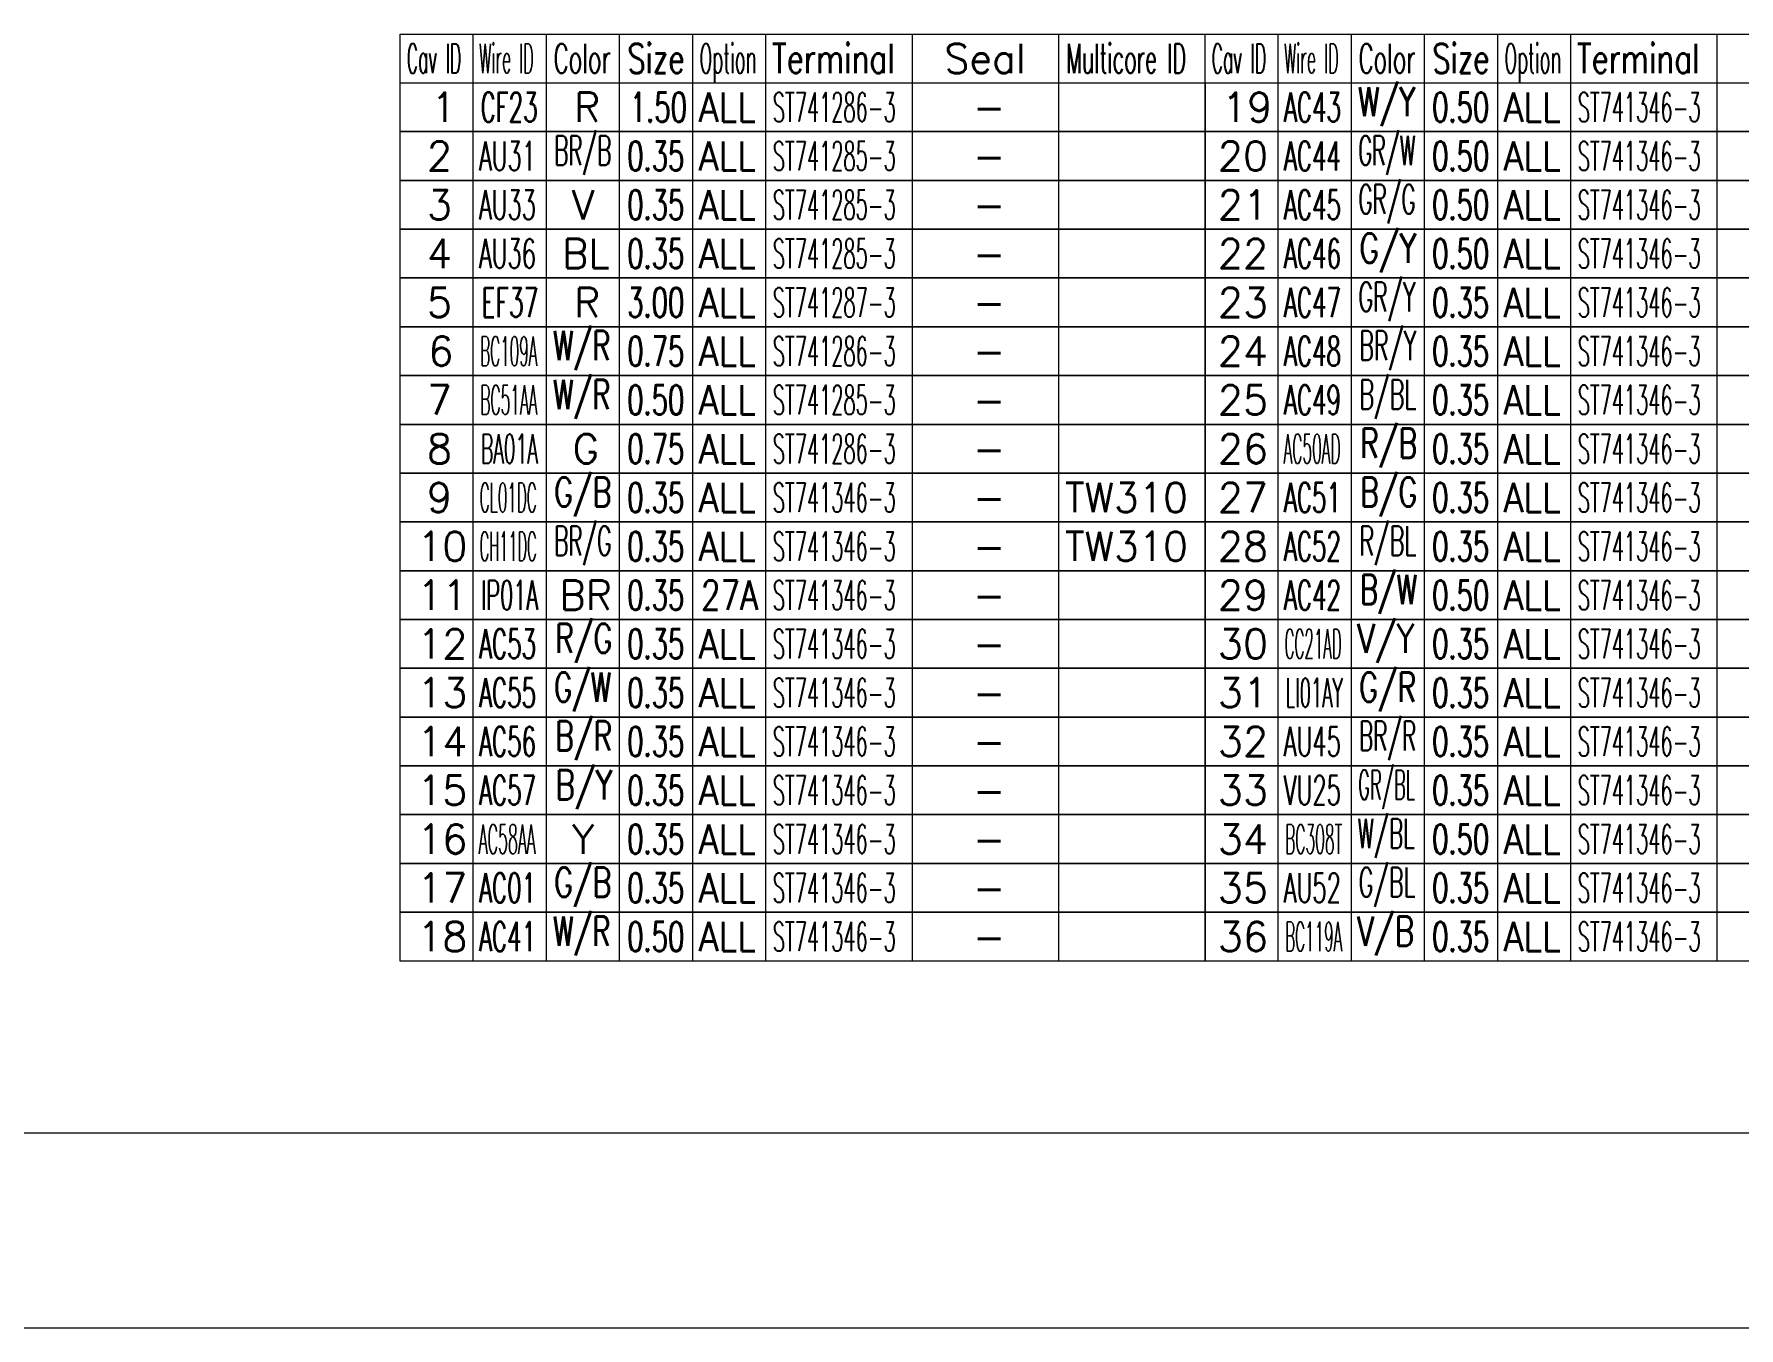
# Model space of a CAD drawing. Header units: inches. Extents: x 47316 to 59086, y 3141 to 11743.
# Drawn here: x 54869.5 to 55044.3, y 9458.1 to 9590.7 of the extents above; entities that cross this region are included whole.
import ezdxf

# ---------------------------------------------------------------- set-up
doc = ezdxf.new("R2010")
doc.units = ezdxf.units.IN
doc.header["$MEASUREMENT"] = 0
doc.styles.get("Standard").update_dxf_attribs({"font": ''})
doc.styles.get('Standard').set_extended_font_data('SimSun')

msp = doc.modelspace()

# ---------------------------------------------------------------- linework, layer by layer
at = {"color": 0, "linetype": 'Continuous', "lineweight": 15}
for p, q in [((54907.04, 9590.68), (55319.54, 9590.68)), ((54907.04, 9585.68), (54907.04, 9590.68)), ((54907.04, 9585.68), (55319.54, 9585.68))]:
    msp.add_line(p, q, dxfattribs=at)
at = {"color": 7, "linetype": 'Continuous', "lineweight": 15}
for p, q in [((54914.54, 9585.68), (54914.54, 9590.68)), ((54922.04, 9585.68), (54922.04, 9590.68)), ((54929.54, 9585.68), (54929.54, 9590.68)), ((54937.04, 9585.68), (54937.04, 9590.68)), ((54944.54, 9585.68), (54944.54, 9590.68)), ((54959.54, 9585.68), (54959.54, 9590.68)), ((54974.54, 9585.68), (54974.54, 9590.68)), ((54989.54, 9585.68), (54989.54, 9590.68)), ((54997.04, 9585.68), (54997.04, 9590.68)), ((55004.54, 9585.68), (55004.54, 9590.68)), ((55012.04, 9585.68), (55012.04, 9590.68)), ((55019.54, 9585.68), (55019.54, 9590.68)), ((55027.04, 9585.68), (55027.04, 9590.68)), ((55042.04, 9585.68), (55042.04, 9590.68))]:
    msp.add_line(p, q, dxfattribs=at)
at = {"color": 102, "linetype": 'Continuous', "lineweight": 15}
for p, q in [((54914.54, 9580.68), (54914.54, 9585.68)), ((54922.04, 9580.68), (54922.04, 9585.68)), ((54929.54, 9580.68), (54929.54, 9585.68)), ((54937.04, 9580.68), (54937.04, 9585.68)), ((54944.54, 9580.68), (54944.54, 9585.68)), ((54959.54, 9580.68), (54959.54, 9585.68)), ((54974.54, 9580.68), (54974.54, 9585.68)), ((54997.04, 9580.68), (54997.04, 9585.68)), ((55004.54, 9580.68), (55004.54, 9585.68)), ((55012.04, 9580.68), (55012.04, 9585.68)), ((55019.54, 9580.68), (55019.54, 9585.68)), ((55027.04, 9580.68), (55027.04, 9585.68)), ((55042.04, 9580.68), (55042.04, 9585.68)), ((54914.54, 9575.68), (54914.54, 9580.68)), ((54922.04, 9575.68), (54922.04, 9580.68)), ((54929.54, 9575.68), (54929.54, 9580.68)), ((54937.04, 9575.68), (54937.04, 9580.68)), ((54944.54, 9575.68), (54944.54, 9580.68)), ((54959.54, 9575.68), (54959.54, 9580.68)), ((54974.54, 9575.68), (54974.54, 9580.68)), ((54997.04, 9575.68), (54997.04, 9580.68)), ((55004.54, 9575.68), (55004.54, 9580.68)), ((55012.04, 9575.68), (55012.04, 9580.68)), ((55019.54, 9575.68), (55019.54, 9580.68)), ((55027.04, 9575.68), (55027.04, 9580.68)), ((55042.04, 9575.68), (55042.04, 9580.68)), ((54914.54, 9570.68), (54914.54, 9575.68)), ((54922.04, 9570.68), (54922.04, 9575.68)), ((54929.54, 9570.68), (54929.54, 9575.68)), ((54937.04, 9570.68), (54937.04, 9575.68)), ((54944.54, 9570.68), (54944.54, 9575.68)), ((54959.54, 9570.68), (54959.54, 9575.68)), ((54974.54, 9570.68), (54974.54, 9575.68)), ((54997.04, 9570.68), (54997.04, 9575.68)), ((55004.54, 9570.68), (55004.54, 9575.68)), ((55012.04, 9570.68), (55012.04, 9575.68)), ((55019.54, 9570.68), (55019.54, 9575.68)), ((55027.04, 9570.68), (55027.04, 9575.68)), ((55042.04, 9570.68), (55042.04, 9575.68)), ((54914.54, 9565.68), (54914.54, 9570.68)), ((54922.04, 9565.68), (54922.04, 9570.68)), ((54929.54, 9565.68), (54929.54, 9570.68)), ((54937.04, 9565.68), (54937.04, 9570.68)), ((54944.54, 9565.68), (54944.54, 9570.68)), ((54959.54, 9565.68), (54959.54, 9570.68)), ((54974.54, 9565.68), (54974.54, 9570.68)), ((54997.04, 9565.68), (54997.04, 9570.68)), ((55004.54, 9565.68), (55004.54, 9570.68)), ((55012.04, 9565.68), (55012.04, 9570.68)), ((55019.54, 9565.68), (55019.54, 9570.68)), ((55027.04, 9565.68), (55027.04, 9570.68)), ((55042.04, 9565.68), (55042.04, 9570.68)), ((54914.54, 9560.68), (54914.54, 9565.68)), ((54922.04, 9560.68), (54922.04, 9565.68)), ((54929.54, 9560.68), (54929.54, 9565.68)), ((54937.04, 9560.68), (54937.04, 9565.68)), ((54944.54, 9560.68), (54944.54, 9565.68)), ((54959.54, 9560.68), (54959.54, 9565.68)), ((54974.54, 9560.68), (54974.54, 9565.68)), ((54997.04, 9560.68), (54997.04, 9565.68)), ((55004.54, 9560.68), (55004.54, 9565.68)), ((55012.04, 9560.68), (55012.04, 9565.68)), ((55019.54, 9560.68), (55019.54, 9565.68)), ((55027.04, 9560.68), (55027.04, 9565.68)), ((55042.04, 9560.68), (55042.04, 9565.68)), ((54914.54, 9555.68), (54914.54, 9560.68)), ((54922.04, 9555.68), (54922.04, 9560.68)), ((54929.54, 9555.68), (54929.54, 9560.68)), ((54937.04, 9555.68), (54937.04, 9560.68)), ((54944.54, 9555.68), (54944.54, 9560.68)), ((54959.54, 9555.68), (54959.54, 9560.68)), ((54974.54, 9555.68), (54974.54, 9560.68)), ((54997.04, 9555.68), (54997.04, 9560.68)), ((55004.54, 9555.68), (55004.54, 9560.68)), ((55012.04, 9555.68), (55012.04, 9560.68)), ((55019.54, 9555.68), (55019.54, 9560.68)), ((55027.04, 9555.68), (55027.04, 9560.68)), ((55042.04, 9555.68), (55042.04, 9560.68)), ((54914.54, 9550.68), (54914.54, 9555.68)), ((54922.04, 9550.68), (54922.04, 9555.68)), ((54929.54, 9550.68), (54929.54, 9555.68)), ((54937.04, 9550.68), (54937.04, 9555.68)), ((54944.54, 9550.68), (54944.54, 9555.68)), ((54959.54, 9550.68), (54959.54, 9555.68)), ((54974.54, 9550.68), (54974.54, 9555.68)), ((54997.04, 9550.68), (54997.04, 9555.68)), ((55004.54, 9550.68), (55004.54, 9555.68)), ((55012.04, 9550.68), (55012.04, 9555.68)), ((55019.54, 9550.68), (55019.54, 9555.68)), ((55027.04, 9550.68), (55027.04, 9555.68)), ((55042.04, 9550.68), (55042.04, 9555.68)), ((54914.54, 9545.68), (54914.54, 9550.68)), ((54922.04, 9545.68), (54922.04, 9550.68)), ((54929.54, 9545.68), (54929.54, 9550.68)), ((54937.04, 9545.68), (54937.04, 9550.68)), ((54944.54, 9545.68), (54944.54, 9550.68)), ((54959.54, 9545.68), (54959.54, 9550.68)), ((54974.54, 9545.68), (54974.54, 9550.68)), ((54997.04, 9545.68), (54997.04, 9550.68)), ((55004.54, 9545.68), (55004.54, 9550.68)), ((55012.04, 9545.68), (55012.04, 9550.68)), ((55019.54, 9545.68), (55019.54, 9550.68)), ((55027.04, 9545.68), (55027.04, 9550.68)), ((55042.04, 9545.68), (55042.04, 9550.68)), ((54914.54, 9540.68), (54914.54, 9545.68)), ((54922.04, 9540.68), (54922.04, 9545.68)), ((54929.54, 9540.68), (54929.54, 9545.68)), ((54937.04, 9540.68), (54937.04, 9545.68)), ((54944.54, 9540.68), (54944.54, 9545.68)), ((54959.54, 9540.68), (54959.54, 9545.68)), ((54974.54, 9540.68), (54974.54, 9545.68)), ((54997.04, 9540.68), (54997.04, 9545.68)), ((55004.54, 9540.68), (55004.54, 9545.68)), ((55012.04, 9540.68), (55012.04, 9545.68)), ((55019.54, 9540.68), (55019.54, 9545.68)), ((55027.04, 9540.68), (55027.04, 9545.68)), ((55042.04, 9540.68), (55042.04, 9545.68)), ((54914.54, 9535.68), (54914.54, 9540.68)), ((54922.04, 9535.68), (54922.04, 9540.68)), ((54929.54, 9535.68), (54929.54, 9540.68)), ((54937.04, 9535.68), (54937.04, 9540.68)), ((54944.54, 9535.68), (54944.54, 9540.68)), ((54959.54, 9535.68), (54959.54, 9540.68)), ((54974.54, 9535.68), (54974.54, 9540.68)), ((54997.04, 9535.68), (54997.04, 9540.68)), ((55004.54, 9535.68), (55004.54, 9540.68)), ((55012.04, 9535.68), (55012.04, 9540.68)), ((55019.54, 9535.68), (55019.54, 9540.68)), ((55027.04, 9535.68), (55027.04, 9540.68)), ((55042.04, 9535.68), (55042.04, 9540.68)), ((54914.54, 9530.68), (54914.54, 9535.68)), ((54922.04, 9530.68), (54922.04, 9535.68)), ((54929.54, 9530.68), (54929.54, 9535.68)), ((54937.04, 9530.68), (54937.04, 9535.68)), ((54944.54, 9530.68), (54944.54, 9535.68)), ((54959.54, 9530.68), (54959.54, 9535.68)), ((54974.54, 9530.68), (54974.54, 9535.68)), ((54997.04, 9530.68), (54997.04, 9535.68)), ((55004.54, 9530.68), (55004.54, 9535.68)), ((55012.04, 9530.68), (55012.04, 9535.68)), ((55019.54, 9530.68), (55019.54, 9535.68)), ((55027.04, 9530.68), (55027.04, 9535.68)), ((55042.04, 9530.68), (55042.04, 9535.68)), ((54914.54, 9525.68), (54914.54, 9530.68)), ((54922.04, 9525.68), (54922.04, 9530.68)), ((54929.54, 9525.68), (54929.54, 9530.68)), ((54937.04, 9525.68), (54937.04, 9530.68)), ((54944.54, 9525.68), (54944.54, 9530.68)), ((54959.54, 9525.68), (54959.54, 9530.68)), ((54974.54, 9525.68), (54974.54, 9530.68)), ((54997.04, 9525.68), (54997.04, 9530.68)), ((55004.54, 9525.68), (55004.54, 9530.68)), ((55012.04, 9525.68), (55012.04, 9530.68)), ((55019.54, 9525.68), (55019.54, 9530.68)), ((55027.04, 9525.68), (55027.04, 9530.68)), ((55042.04, 9525.68), (55042.04, 9530.68)), ((54914.54, 9520.68), (54914.54, 9525.68)), ((54922.04, 9520.68), (54922.04, 9525.68)), ((54929.54, 9520.68), (54929.54, 9525.68)), ((54937.04, 9520.68), (54937.04, 9525.68)), ((54944.54, 9520.68), (54944.54, 9525.68)), ((54959.54, 9520.68), (54959.54, 9525.68)), ((54974.54, 9520.68), (54974.54, 9525.68)), ((54997.04, 9520.68), (54997.04, 9525.68)), ((55004.54, 9520.68), (55004.54, 9525.68)), ((55012.04, 9520.68), (55012.04, 9525.68)), ((55019.54, 9520.68), (55019.54, 9525.68)), ((55027.04, 9520.68), (55027.04, 9525.68)), ((55042.04, 9520.68), (55042.04, 9525.68)), ((54914.54, 9515.68), (54914.54, 9520.68)), ((54922.04, 9515.68), (54922.04, 9520.68)), ((54929.54, 9515.68), (54929.54, 9520.68)), ((54937.04, 9515.68), (54937.04, 9520.68)), ((54944.54, 9515.68), (54944.54, 9520.68)), ((54959.54, 9515.68), (54959.54, 9520.68)), ((54974.54, 9515.68), (54974.54, 9520.68)), ((54997.04, 9515.68), (54997.04, 9520.68)), ((55004.54, 9515.68), (55004.54, 9520.68)), ((55012.04, 9515.68), (55012.04, 9520.68)), ((55019.54, 9515.68), (55019.54, 9520.68)), ((55027.04, 9515.68), (55027.04, 9520.68)), ((55042.04, 9515.68), (55042.04, 9520.68)), ((54914.54, 9510.68), (54914.54, 9515.68)), ((54922.04, 9510.68), (54922.04, 9515.68)), ((54929.54, 9510.68), (54929.54, 9515.68)), ((54937.04, 9510.68), (54937.04, 9515.68)), ((54944.54, 9510.68), (54944.54, 9515.68)), ((54959.54, 9510.68), (54959.54, 9515.68)), ((54974.54, 9510.68), (54974.54, 9515.68)), ((54997.04, 9510.68), (54997.04, 9515.68)), ((55004.54, 9510.68), (55004.54, 9515.68)), ((55012.04, 9510.68), (55012.04, 9515.68)), ((55019.54, 9510.68), (55019.54, 9515.68)), ((55027.04, 9510.68), (55027.04, 9515.68)), ((55042.04, 9510.68), (55042.04, 9515.68)), ((54914.54, 9505.68), (54914.54, 9510.68)), ((54922.04, 9505.68), (54922.04, 9510.68)), ((54929.54, 9505.68), (54929.54, 9510.68)), ((54937.04, 9505.68), (54937.04, 9510.68)), ((54944.54, 9505.68), (54944.54, 9510.68)), ((54959.54, 9505.68), (54959.54, 9510.68)), ((54974.54, 9505.68), (54974.54, 9510.68)), ((54997.04, 9505.68), (54997.04, 9510.68)), ((55004.54, 9505.68), (55004.54, 9510.68)), ((55012.04, 9505.68), (55012.04, 9510.68)), ((55019.54, 9505.68), (55019.54, 9510.68)), ((55027.04, 9505.68), (55027.04, 9510.68)), ((55042.04, 9505.68), (55042.04, 9510.68)), ((54914.54, 9500.68), (54914.54, 9505.68)), ((54922.04, 9500.68), (54922.04, 9505.68)), ((54929.54, 9500.68), (54929.54, 9505.68)), ((54937.04, 9500.68), (54937.04, 9505.68)), ((54944.54, 9500.68), (54944.54, 9505.68)), ((54959.54, 9500.68), (54959.54, 9505.68)), ((54974.54, 9500.68), (54974.54, 9505.68)), ((54997.04, 9500.68), (54997.04, 9505.68)), ((55004.54, 9500.68), (55004.54, 9505.68)), ((55012.04, 9500.68), (55012.04, 9505.68)), ((55019.54, 9500.68), (55019.54, 9505.68)), ((55027.04, 9500.68), (55027.04, 9505.68)), ((55042.04, 9500.68), (55042.04, 9505.68)), ((54914.54, 9495.68), (54914.54, 9500.68)), ((54922.04, 9495.68), (54922.04, 9500.68)), ((54929.54, 9495.68), (54929.54, 9500.68)), ((54937.04, 9495.68), (54937.04, 9500.68)), ((54944.54, 9495.68), (54944.54, 9500.68)), ((54959.54, 9495.68), (54959.54, 9500.68)), ((54974.54, 9495.68), (54974.54, 9500.68)), ((54997.04, 9495.68), (54997.04, 9500.68)), ((55004.54, 9495.68), (55004.54, 9500.68)), ((55012.04, 9495.68), (55012.04, 9500.68)), ((55019.54, 9495.68), (55019.54, 9500.68)), ((55027.04, 9495.68), (55027.04, 9500.68)), ((55042.04, 9495.68), (55042.04, 9500.68))]:
    msp.add_line(p, q, dxfattribs=at)
at = {"color": 0, "lineweight": 15}
for p, q in [((50267.93, 9478.08), (57367.93, 9478.08)), ((50247.93, 9458.08), (57387.93, 9458.08))]:
    msp.add_line(p, q, dxfattribs=at)
at = {"color": 0, "linetype": 'Continuous', "lineweight": 15}
for points in [[(54907.04, 9580.68), (54907.04, 9585.68), (54989.54, 9585.68), (54989.54, 9580.68)], [(54989.54, 9580.68), (54989.54, 9585.68), (55072.04, 9585.68), (55072.04, 9580.68)], [(54907.04, 9575.68), (54907.04, 9580.68), (54989.54, 9580.68), (54989.54, 9575.68)], [(54989.54, 9575.68), (54989.54, 9580.68), (55072.04, 9580.68), (55072.04, 9575.68)], [(54907.04, 9570.68), (54907.04, 9575.68), (54989.54, 9575.68), (54989.54, 9570.68)], [(54989.54, 9570.68), (54989.54, 9575.68), (55072.04, 9575.68), (55072.04, 9570.68)], [(54907.04, 9565.68), (54907.04, 9570.68), (54989.54, 9570.68), (54989.54, 9565.68)], [(54989.54, 9565.68), (54989.54, 9570.68), (55072.04, 9570.68), (55072.04, 9565.68)], [(54907.04, 9560.68), (54907.04, 9565.68), (54989.54, 9565.68), (54989.54, 9560.68)], [(54989.54, 9560.68), (54989.54, 9565.68), (55072.04, 9565.68), (55072.04, 9560.68)], [(54907.04, 9555.68), (54907.04, 9560.68), (54989.54, 9560.68), (54989.54, 9555.68)], [(54989.54, 9555.68), (54989.54, 9560.68), (55072.04, 9560.68), (55072.04, 9555.68)], [(54907.04, 9550.68), (54907.04, 9555.68), (54989.54, 9555.68), (54989.54, 9550.68)], [(54989.54, 9550.68), (54989.54, 9555.68), (55072.04, 9555.68), (55072.04, 9550.68)], [(54907.04, 9545.68), (54907.04, 9550.68), (54989.54, 9550.68), (54989.54, 9545.68)], [(54989.54, 9545.68), (54989.54, 9550.68), (55072.04, 9550.68), (55072.04, 9545.68)], [(54907.04, 9540.68), (54907.04, 9545.68), (54989.54, 9545.68), (54989.54, 9540.68)], [(54989.54, 9540.68), (54989.54, 9545.68), (55072.04, 9545.68), (55072.04, 9540.68)], [(54907.04, 9535.68), (54907.04, 9540.68), (54989.54, 9540.68), (54989.54, 9535.68)], [(54989.54, 9535.68), (54989.54, 9540.68), (55072.04, 9540.68), (55072.04, 9535.68)], [(54907.04, 9530.68), (54907.04, 9535.68), (54989.54, 9535.68), (54989.54, 9530.68)], [(54989.54, 9530.68), (54989.54, 9535.68), (55072.04, 9535.68), (55072.04, 9530.68)], [(54907.04, 9525.68), (54907.04, 9530.68), (54989.54, 9530.68), (54989.54, 9525.68)], [(54989.54, 9525.68), (54989.54, 9530.68), (55072.04, 9530.68), (55072.04, 9525.68)], [(54907.04, 9520.68), (54907.04, 9525.68), (54989.54, 9525.68), (54989.54, 9520.68)], [(54989.54, 9520.68), (54989.54, 9525.68), (55072.04, 9525.68), (55072.04, 9520.68)], [(54907.04, 9515.68), (54907.04, 9520.68), (54989.54, 9520.68), (54989.54, 9515.68)], [(54989.54, 9515.68), (54989.54, 9520.68), (55072.04, 9520.68), (55072.04, 9515.68)], [(54907.04, 9510.68), (54907.04, 9515.68), (54989.54, 9515.68), (54989.54, 9510.68)], [(54989.54, 9510.68), (54989.54, 9515.68), (55072.04, 9515.68), (55072.04, 9510.68)], [(54907.04, 9505.68), (54907.04, 9510.68), (54989.54, 9510.68), (54989.54, 9505.68)], [(54989.54, 9505.68), (54989.54, 9510.68), (55072.04, 9510.68), (55072.04, 9505.68)], [(54907.04, 9500.68), (54907.04, 9505.68), (54989.54, 9505.68), (54989.54, 9500.68)], [(54989.54, 9500.68), (54989.54, 9505.68), (55072.04, 9505.68), (55072.04, 9500.68)], [(54907.04, 9495.68), (54907.04, 9500.68), (54989.54, 9500.68), (54989.54, 9495.68)], [(54989.54, 9495.68), (54989.54, 9500.68), (55072.04, 9500.68), (55072.04, 9495.68)]]:
    msp.add_lwpolyline(points, close=True, dxfattribs=at)

# ---------------------------------------------------------------- texts
at = {"color": 7, "linetype": 'Continuous', "lineweight": 15, "char_height": 3, "attachment_point": 1}
for s, insert, width in [('\\Fromans.shx;\\W0.4026548673;\\T1.0000000000;\\o\\lWire ID', (54915.15, 9589.68), 6.5), ('\\Fromans.shx;\\W0.7222222222;\\T1.0000000000;\\o\\lSize', (54930.35, 9589.68), 6.5), ('\\Fromans.shx;\\W0.4595959596;\\T1.0000000000;\\o\\lOption', (54937.73, 9589.68), 6.5), ('\\Fromans.shx;\\W0.7480916031;\\T1.0000000000;\\o\\lTerminal', (54945.14, 9589.68), 14), ('\\Fromans.shx;\\W0.5185185185;\\T1.0000000000;\\o\\lMulticore ID', (54975.33, 9589.68), 14), ('\\Fromans.shx;\\W0.4026548673;\\T1.0000000000;\\o\\lWire ID', (54997.65, 9589.68), 6.5), ('\\Fromans.shx;\\W0.7222222222;\\T1.0000000000;\\o\\lSize', (55012.85, 9589.68), 6.5), ('\\Fromans.shx;\\W0.4595959596;\\T1.0000000000;\\o\\lOption', (55020.23, 9589.68), 6.5), ('\\Fromans.shx;\\W0.7480916031;\\T1.0000000000;\\o\\lTerminal', (55027.64, 9589.68), 14), ('\\Fromans.shx;\\W0.4292452830;\\T1.0000000000;\\o\\lCav ID', (54907.72, 9589.68), 6.5), ('\\Fromans.shx;\\W0.5687500000;\\T1.0000000000;\\o\\lColor', (54922.78, 9589.68), 6.5), ('\\Fromans.shx;\\W1.0000000000;\\T1.0000000000;\\o\\lSeal', (54962.82, 9589.68), 9.2857), ('\\Fromans.shx;\\W0.4292452830;\\T1.0000000000;\\o\\lCav ID', (54990.22, 9589.68), 6.5), ('\\Fromans.shx;\\W0.5687500000;\\T1.0000000000;\\o\\lColor', (55005.28, 9589.68), 6.5), ('\\Fromans.shx;\\W1.0000000000;\\T1.0000000000;\\o\\l1', (54910.22, 9584.68), 2.8571), ('\\Fromans.shx;\\W1.0000000000;\\T1.0000000000;\\o\\l19', (54991.29, 9584.68), 5.7143), ('\\Fromans.shx;\\W1.0000000000;\\T1.0000000000;\\o\\l2', (54909.79, 9579.68), 2.8571), ('\\Fromans.shx;\\W1.0000000000;\\T1.0000000000;\\o\\l20', (54990.86, 9579.68), 5.7143), ('\\Fromans.shx;\\W1.0000000000;\\T1.0000000000;\\o\\l3', (54909.79, 9574.68), 2.8571), ('\\Fromans.shx;\\W1.0000000000;\\T1.0000000000;\\o\\l21', (54990.86, 9574.68), 5.7143), ('\\Fromans.shx;\\W1.0000000000;\\T1.0000000000;\\o\\l4', (54909.79, 9569.68), 2.8571), ('\\Fromans.shx;\\W1.0000000000;\\T1.0000000000;\\o\\l22', (54990.86, 9569.68), 5.7143), ('\\Fromans.shx;\\W1.0000000000;\\T1.0000000000;\\o\\l5', (54909.79, 9564.68), 2.8571), ('\\Fromans.shx;\\W1.0000000000;\\T1.0000000000;\\o\\l23', (54990.86, 9564.68), 5.7143), ('\\Fromans.shx;\\W1.0000000000;\\T1.0000000000;\\o\\l6', (54909.93, 9559.68), 2.8571), ('\\Fromans.shx;\\W1.0000000000;\\T1.0000000000;\\o\\l24', (54990.86, 9559.68), 5.7143), ('\\Fromans.shx;\\W1.0000000000;\\T1.0000000000;\\o\\l7', (54909.79, 9554.68), 2.8571), ('\\Fromans.shx;\\W1.0000000000;\\T1.0000000000;\\o\\l25', (54990.86, 9554.68), 5.7143), ('\\Fromans.shx;\\W1.0000000000;\\T1.0000000000;\\o\\l8', (54909.79, 9549.68), 2.8571), ('\\Fromans.shx;\\W1.0000000000;\\T1.0000000000;\\o\\l26', (54990.86, 9549.68), 5.7143), ('\\Fromans.shx;\\W1.0000000000;\\T1.0000000000;\\o\\l9', (54909.79, 9544.68), 2.8571), ('\\Fromans.shx;\\W1.0000000000;\\T1.0000000000;\\o\\l27', (54990.86, 9544.68), 5.7143), ('\\Fromans.shx;\\W1.0000000000;\\T1.0000000000;\\o\\l10', (54908.79, 9539.68), 5.7143), ('\\Fromans.shx;\\W1.0000000000;\\T1.0000000000;\\o\\l28', (54990.86, 9539.68), 5.7143), ('\\Fromans.shx;\\W1.0000000000;\\T1.0000000000;\\o\\l11', (54908.79, 9534.68), 5.7143), ('\\Fromans.shx;\\W1.0000000000;\\T1.0000000000;\\o\\l29', (54990.86, 9534.68), 5.7143), ('\\Fromans.shx;\\W1.0000000000;\\T1.0000000000;\\o\\l12', (54908.79, 9529.68), 5.7143), ('\\Fromans.shx;\\W1.0000000000;\\T1.0000000000;\\o\\l30', (54990.86, 9529.68), 5.7143), ('\\Fromans.shx;\\W1.0000000000;\\T1.0000000000;\\o\\l13', (54908.79, 9524.68), 5.7143), ('\\Fromans.shx;\\W1.0000000000;\\T1.0000000000;\\o\\l31', (54990.86, 9524.68), 5.7143), ('\\Fromans.shx;\\W1.0000000000;\\T1.0000000000;\\o\\l14', (54908.79, 9519.68), 5.7143), ('\\Fromans.shx;\\W1.0000000000;\\T1.0000000000;\\o\\l32', (54990.86, 9519.68), 5.7143), ('\\Fromans.shx;\\W1.0000000000;\\T1.0000000000;\\o\\l15', (54908.79, 9514.68), 5.7143), ('\\Fromans.shx;\\W1.0000000000;\\T1.0000000000;\\o\\l33', (54990.86, 9514.68), 5.7143), ('\\Fromans.shx;\\W1.0000000000;\\T1.0000000000;\\o\\l16', (54908.79, 9509.68), 5.7143), ('\\Fromans.shx;\\W1.0000000000;\\T1.0000000000;\\o\\l34', (54990.86, 9509.68), 5.7143), ('\\Fromans.shx;\\W1.0000000000;\\T1.0000000000;\\o\\l17', (54908.79, 9504.68), 5.7143), ('\\Fromans.shx;\\W1.0000000000;\\T1.0000000000;\\o\\l35', (54990.86, 9504.68), 5.7143), ('\\Fromans.shx;\\W1.0000000000;\\T1.0000000000;\\o\\l18', (54908.79, 9499.68), 5.7143), ('\\Fromans.shx;\\W1.0000000000;\\T1.0000000000;\\o\\l36', (54990.86, 9499.68), 5.7143)]:
    msp.add_mtext(s, dxfattribs=dict(at, insert=insert, width=width))
at = {"color": 21, "linetype": 'Continuous', "lineweight": 15, "char_height": 3, "attachment_point": 1}
for s, insert, width in [('\\Fromans.shx;\\W0.5759493671;\\T1.0000000000;\\o\\lCF23', (54915.28, 9584.68), 6.5), ('\\Fromans.shx;\\W0.6500000000;\\T1.0000000000;\\o\\l1.50', (54930.59, 9584.68), 6.5), ('\\Fromans.shx;\\W0.4851485149;\\T1.0000000000;\\o\\lST741286-3', (54945.24, 9584.68), 14), ('\\Fromans.shx;\\W0.5759493671;\\T1.0000000000;\\o\\lAC43', (54997.62, 9584.68), 6.5), ('\\Fromans.shx;\\W0.6500000000;\\T1.0000000000;\\o\\l0.50', (55012.82, 9584.68), 6.5), ('\\Fromans.shx;\\W0.4851485149;\\T1.0000000000;\\o\\lST741346-3', (55027.74, 9584.68), 14), ('\\Fromans.shx;\\W0.5687500000;\\T1.0000000000;\\o\\lAU31', (54915.12, 9579.68), 6.5), ('\\Fromans.shx;\\W0.6500000000;\\T1.0000000000;\\o\\l0.35', (54930.32, 9579.68), 6.5), ('\\Fromans.shx;\\W0.4851485149;\\T1.0000000000;\\o\\lST741285-3', (54945.24, 9579.68), 14), ('\\Fromans.shx;\\W0.5759493671;\\T1.0000000000;\\o\\lAC44', (54997.62, 9579.68), 6.5), ('\\Fromans.shx;\\W0.6500000000;\\T1.0000000000;\\o\\l0.50', (55012.82, 9579.68), 6.5), ('\\Fromans.shx;\\W0.4851485149;\\T1.0000000000;\\o\\lST741346-3', (55027.74, 9579.68), 14), ('\\Fromans.shx;\\W0.5687500000;\\T1.0000000000;\\o\\lAU33', (54915.12, 9574.68), 6.5), ('\\Fromans.shx;\\W0.6500000000;\\T1.0000000000;\\o\\l0.35', (54930.32, 9574.68), 6.5), ('\\Fromans.shx;\\W0.4851485149;\\T1.0000000000;\\o\\lST741285-3', (54945.24, 9574.68), 14), ('\\Fromans.shx;\\W0.5759493671;\\T1.0000000000;\\o\\lAC45', (54997.62, 9574.68), 6.5), ('\\Fromans.shx;\\W0.6500000000;\\T1.0000000000;\\o\\l0.50', (55012.82, 9574.68), 6.5), ('\\Fromans.shx;\\W0.4851485149;\\T1.0000000000;\\o\\lST741346-3', (55027.74, 9574.68), 14), ('\\Fromans.shx;\\W0.5687500000;\\T1.0000000000;\\o\\lAU36', (54915.12, 9569.68), 6.5), ('\\Fromans.shx;\\W0.6500000000;\\T1.0000000000;\\o\\l0.35', (54930.32, 9569.68), 6.5), ('\\Fromans.shx;\\W0.4851485149;\\T1.0000000000;\\o\\lST741285-3', (54945.24, 9569.68), 14), ('\\Fromans.shx;\\W0.5759493671;\\T1.0000000000;\\o\\lAC46', (54997.62, 9569.68), 6.5), ('\\Fromans.shx;\\W0.6500000000;\\T1.0000000000;\\o\\l0.50', (55012.82, 9569.68), 6.5), ('\\Fromans.shx;\\W0.4851485149;\\T1.0000000000;\\o\\lST741346-3', (55027.74, 9569.68), 14), ('\\Fromans.shx;\\W0.5909090909;\\T1.0000000000;\\o\\lEF37', (54915.37, 9564.68), 6.5), ('\\Fromans.shx;\\W0.6500000000;\\T1.0000000000;\\o\\l3.00', (54930.32, 9564.68), 6.5), ('\\Fromans.shx;\\W0.4851485149;\\T1.0000000000;\\o\\lST741287-3', (54945.24, 9564.68), 14), ('\\Fromans.shx;\\W0.5759493671;\\T1.0000000000;\\o\\lAC47', (54997.62, 9564.68), 6.5), ('\\Fromans.shx;\\W0.6500000000;\\T1.0000000000;\\o\\l0.35', (55012.82, 9564.68), 6.5), ('\\Fromans.shx;\\W0.4851485149;\\T1.0000000000;\\o\\lST741346-3', (55027.74, 9564.68), 14), ('\\Fromans.shx;\\W0.3791666667;\\T1.0000000000;\\o\\lBC109A', (54915.25, 9559.68), 6.5), ('\\Fromans.shx;\\W0.6500000000;\\T1.0000000000;\\o\\l0.75', (54930.32, 9559.68), 6.5), ('\\Fromans.shx;\\W0.4851485149;\\T1.0000000000;\\o\\lST741286-3', (54945.24, 9559.68), 14), ('\\Fromans.shx;\\W0.5759493671;\\T1.0000000000;\\o\\lAC48', (54997.62, 9559.68), 6.5), ('\\Fromans.shx;\\W0.6500000000;\\T1.0000000000;\\o\\l0.35', (55012.82, 9559.68), 6.5), ('\\Fromans.shx;\\W0.4851485149;\\T1.0000000000;\\o\\lST741346-3', (55027.74, 9559.68), 14), ('\\Fromans.shx;\\W0.3855932203;\\T1.0000000000;\\o\\lBC51AA', (54915.26, 9554.68), 6.5), ('\\Fromans.shx;\\W0.6500000000;\\T1.0000000000;\\o\\l0.50', (54930.32, 9554.68), 6.5), ('\\Fromans.shx;\\W0.4851485149;\\T1.0000000000;\\o\\lST741285-3', (54945.24, 9554.68), 14), ('\\Fromans.shx;\\W0.5759493671;\\T1.0000000000;\\o\\lAC49', (54997.62, 9554.68), 6.5), ('\\Fromans.shx;\\W0.6500000000;\\T1.0000000000;\\o\\l0.35', (55012.82, 9554.68), 6.5), ('\\Fromans.shx;\\W0.4851485149;\\T1.0000000000;\\o\\lST741346-3', (55027.74, 9554.68), 14), ('\\Fromans.shx;\\W0.4690721649;\\T1.0000000000;\\o\\lBA01A', (54915.31, 9549.68), 6.5), ('\\Fromans.shx;\\W0.6500000000;\\T1.0000000000;\\o\\l0.75', (54930.32, 9549.68), 6.5), ('\\Fromans.shx;\\W0.4851485149;\\T1.0000000000;\\o\\lST741286-3', (54945.24, 9549.68), 14), ('\\Fromans.shx;\\W0.3855932203;\\T1.0000000000;\\o\\lAC50AD', (54997.59, 9549.68), 6.5), ('\\Fromans.shx;\\W0.6500000000;\\T1.0000000000;\\o\\l0.35', (55012.82, 9549.68), 6.5), ('\\Fromans.shx;\\W0.4851485149;\\T1.0000000000;\\o\\lST741346-3', (55027.74, 9549.68), 14), ('\\Fromans.shx;\\W0.3791666667;\\T1.0000000000;\\o\\lCL01DC', (54915.2, 9544.68), 6.5), ('\\Fromans.shx;\\W0.6500000000;\\T1.0000000000;\\o\\l0.35', (54930.32, 9544.68), 6.5), ('\\Fromans.shx;\\W0.4851485149;\\T1.0000000000;\\o\\lST741346-3', (54945.24, 9544.68), 14), ('\\Fromans.shx;\\W0.9800000000;\\T1.0000000000;\\o\\lTW310', (54975.18, 9544.68), 14), ('\\Fromans.shx;\\W0.5759493671;\\T1.0000000000;\\o\\lAC51', (54997.62, 9544.68), 6.5), ('\\Fromans.shx;\\W0.6500000000;\\T1.0000000000;\\o\\l0.35', (55012.82, 9544.68), 6.5), ('\\Fromans.shx;\\W0.4851485149;\\T1.0000000000;\\o\\lST741346-3', (55027.74, 9544.68), 14), ('\\Fromans.shx;\\W0.3640000000;\\T1.0000000000;\\o\\lCH11DC', (54915.19, 9539.68), 6.5), ('\\Fromans.shx;\\W0.6500000000;\\T1.0000000000;\\o\\l0.35', (54930.32, 9539.68), 6.5), ('\\Fromans.shx;\\W0.4851485149;\\T1.0000000000;\\o\\lST741346-3', (54945.24, 9539.68), 14), ('\\Fromans.shx;\\W0.9800000000;\\T1.0000000000;\\o\\lTW310', (54975.18, 9539.68), 14), ('\\Fromans.shx;\\W0.5759493671;\\T1.0000000000;\\o\\lAC52', (54997.62, 9539.68), 6.5), ('\\Fromans.shx;\\W0.6500000000;\\T1.0000000000;\\o\\l0.35', (55012.82, 9539.68), 6.5), ('\\Fromans.shx;\\W0.4851485149;\\T1.0000000000;\\o\\lST741346-3', (55027.74, 9539.68), 14), ('\\Fromans.shx;\\W0.5229885057;\\T1.0000000000;\\o\\lIP01A', (54915.34, 9534.68), 6.5), ('\\Fromans.shx;\\W0.6500000000;\\T1.0000000000;\\o\\l0.35', (54930.32, 9534.68), 6.5), ('\\Fromans.shx;\\W0.4851485149;\\T1.0000000000;\\o\\lST741346-3', (54945.24, 9534.68), 14), ('\\Fromans.shx;\\W0.5759493671;\\T1.0000000000;\\o\\lAC42', (54997.62, 9534.68), 6.5), ('\\Fromans.shx;\\W0.6500000000;\\T1.0000000000;\\o\\l0.50', (55012.82, 9534.68), 6.5), ('\\Fromans.shx;\\W0.4851485149;\\T1.0000000000;\\o\\lST741346-3', (55027.74, 9534.68), 14), ('\\Fromans.shx;\\W0.5759493671;\\T1.0000000000;\\o\\lAC53', (54915.12, 9529.68), 6.5), ('\\Fromans.shx;\\W0.6500000000;\\T1.0000000000;\\o\\l0.35', (54930.32, 9529.68), 6.5), ('\\Fromans.shx;\\W0.4851485149;\\T1.0000000000;\\o\\lST741346-3', (54945.24, 9529.68), 14), ('\\Fromans.shx;\\W0.3760330579;\\T1.0000000000;\\o\\lCC21AD', (54997.7, 9529.68), 6.5), ('\\Fromans.shx;\\W0.6500000000;\\T1.0000000000;\\o\\l0.35', (55012.82, 9529.68), 6.5), ('\\Fromans.shx;\\W0.4851485149;\\T1.0000000000;\\o\\lST741346-3', (55027.74, 9529.68), 14), ('\\Fromans.shx;\\W0.5759493671;\\T1.0000000000;\\o\\lAC55', (54915.12, 9524.68), 6.5), ('\\Fromans.shx;\\W0.6500000000;\\T1.0000000000;\\o\\l0.35', (54930.32, 9524.68), 6.5), ('\\Fromans.shx;\\W0.4851485149;\\T1.0000000000;\\o\\lST741346-3', (54945.24, 9524.68), 14), ('\\Fromans.shx;\\W0.4504950495;\\T1.0000000000;\\o\\lLI01AY', (54997.79, 9524.68), 6.5), ('\\Fromans.shx;\\W0.6500000000;\\T1.0000000000;\\o\\l0.35', (55012.82, 9524.68), 6.5), ('\\Fromans.shx;\\W0.4851485149;\\T1.0000000000;\\o\\lST741346-3', (55027.74, 9524.68), 14), ('\\Fromans.shx;\\W0.5759493671;\\T1.0000000000;\\o\\lAC56', (54915.12, 9519.68), 6.5), ('\\Fromans.shx;\\W0.6500000000;\\T1.0000000000;\\o\\l0.35', (54930.32, 9519.68), 6.5), ('\\Fromans.shx;\\W0.4851485149;\\T1.0000000000;\\o\\lST741346-3', (54945.24, 9519.68), 14), ('\\Fromans.shx;\\W0.5687500000;\\T1.0000000000;\\o\\lAU45', (54997.62, 9519.68), 6.5), ('\\Fromans.shx;\\W0.6500000000;\\T1.0000000000;\\o\\l0.35', (55012.82, 9519.68), 6.5), ('\\Fromans.shx;\\W0.4851485149;\\T1.0000000000;\\o\\lST741346-3', (55027.74, 9519.68), 14), ('\\Fromans.shx;\\W0.5759493671;\\T1.0000000000;\\o\\lAC57', (54915.12, 9514.68), 6.5), ('\\Fromans.shx;\\W0.6500000000;\\T1.0000000000;\\o\\l0.35', (54930.32, 9514.68), 6.5), ('\\Fromans.shx;\\W0.4851485149;\\T1.0000000000;\\o\\lST741346-3', (54945.24, 9514.68), 14), ('\\Fromans.shx;\\W0.5687500000;\\T1.0000000000;\\o\\lVU25', (54997.62, 9514.68), 6.5), ('\\Fromans.shx;\\W0.6500000000;\\T1.0000000000;\\o\\l0.35', (55012.82, 9514.68), 6.5), ('\\Fromans.shx;\\W0.4851485149;\\T1.0000000000;\\o\\lST741346-3', (55027.74, 9514.68), 14), ('\\Fromans.shx;\\W0.3956521739;\\T1.0000000000;\\o\\lAC58AA', (54915.09, 9509.68), 6.5), ('\\Fromans.shx;\\W0.6500000000;\\T1.0000000000;\\o\\l0.35', (54930.32, 9509.68), 6.5), ('\\Fromans.shx;\\W0.4851485149;\\T1.0000000000;\\o\\lST741346-3', (54945.24, 9509.68), 14), ('\\Fromans.shx;\\W0.3855932203;\\T1.0000000000;\\o\\lBC308T', (54997.76, 9509.68), 6.5), ('\\Fromans.shx;\\W0.6500000000;\\T1.0000000000;\\o\\l0.50', (55012.82, 9509.68), 6.5), ('\\Fromans.shx;\\W0.4851485149;\\T1.0000000000;\\o\\lST741346-3', (55027.74, 9509.68), 14), ('\\Fromans.shx;\\W0.5759493671;\\T1.0000000000;\\o\\lAC01', (54915.12, 9504.68), 6.5), ('\\Fromans.shx;\\W0.6500000000;\\T1.0000000000;\\o\\l0.35', (54930.32, 9504.68), 6.5), ('\\Fromans.shx;\\W0.4851485149;\\T1.0000000000;\\o\\lST741346-3', (54945.24, 9504.68), 14), ('\\Fromans.shx;\\W0.5687500000;\\T1.0000000000;\\o\\lAU52', (54997.62, 9504.68), 6.5), ('\\Fromans.shx;\\W0.6500000000;\\T1.0000000000;\\o\\l0.35', (55012.82, 9504.68), 6.5), ('\\Fromans.shx;\\W0.4851485149;\\T1.0000000000;\\o\\lST741346-3', (55027.74, 9504.68), 14), ('\\Fromans.shx;\\W0.5759493671;\\T1.0000000000;\\o\\lAC41', (54915.12, 9499.68), 6.5), ('\\Fromans.shx;\\W0.6500000000;\\T1.0000000000;\\o\\l0.50', (54930.32, 9499.68), 6.5), ('\\Fromans.shx;\\W0.4851485149;\\T1.0000000000;\\o\\lST741346-3', (54945.24, 9499.68), 14), ('\\Fromans.shx;\\W0.3791666667;\\T1.0000000000;\\o\\lBC119A', (54997.75, 9499.68), 6.5), ('\\Fromans.shx;\\W0.6500000000;\\T1.0000000000;\\o\\l0.35', (55012.82, 9499.68), 6.5), ('\\Fromans.shx;\\W0.4851485149;\\T1.0000000000;\\o\\lST741346-3', (55027.74, 9499.68), 14)]:
    msp.add_mtext(s, dxfattribs=dict(at, insert=insert, width=width))
at = {"color": 140, "linetype": 'Continuous', "lineweight": 15, "char_height": 3, "attachment_point": 1}
for s, insert, width in [('\\Fromans.shx;\\W1.0000000000;\\T1.0000000000;\\o\\lR', (54924.86, 9584.68), 3), ('\\Fromans.shx;\\W0.8750000000;\\T1.0000000000;\\o\\lALL', (54937.66, 9584.68), 6.5), ('\\Fromans.shx;\\W0.7109375000;\\T1.0000000000;\\o\\lW/Y', (55005.24, 9585.25), 6.5), ('\\Fromans.shx;\\W0.8750000000;\\T1.0000000000;\\o\\lALL', (55020.16, 9584.68), 6.5), ('\\Fromans.shx;\\W1.0000000000;\\T1.0000000000;\\o\\l-', (54965.75, 9584.68), 3.7143), ('\\Fromans.shx;\\W0.5352941176;\\T1.0000000000;\\o\\lBR/B', (54922.84, 9580.25), 6.5), ('\\Fromans.shx;\\W0.8750000000;\\T1.0000000000;\\o\\lALL', (54937.66, 9579.68), 6.5), ('\\Fromans.shx;\\W0.5170454545;\\T1.0000000000;\\o\\lGR/W', (55005.26, 9580.25), 6.5), ('\\Fromans.shx;\\W0.8750000000;\\T1.0000000000;\\o\\lALL', (55020.16, 9579.68), 6.5), ('\\Fromans.shx;\\W1.0000000000;\\T1.0000000000;\\o\\l-', (54965.75, 9579.68), 3.7143), ('\\Fromans.shx;\\W0.5352941176;\\T1.0000000000;\\o\\lGR/G', (55005.27, 9575.25), 6.5), ('\\Fromans.shx;\\W1.0000000000;\\T1.0000000000;\\o\\lV', (54924.64, 9574.68), 2.5714), ('\\Fromans.shx;\\W0.8750000000;\\T1.0000000000;\\o\\lALL', (54937.66, 9574.68), 6.5), ('\\Fromans.shx;\\W0.8750000000;\\T1.0000000000;\\o\\lALL', (55020.16, 9574.68), 6.5), ('\\Fromans.shx;\\W1.0000000000;\\T1.0000000000;\\o\\l-', (54965.75, 9574.68), 3.7143), ('\\Fromans.shx;\\W0.7459016393;\\T1.0000000000;\\o\\lG/Y', (55005.36, 9570.25), 6.5), ('\\Fromans.shx;\\W1.0000000000;\\T1.0000000000;\\o\\lBL', (54923.64, 9569.68), 5.4286), ('\\Fromans.shx;\\W0.8750000000;\\T1.0000000000;\\o\\lALL', (54937.66, 9569.68), 6.5), ('\\Fromans.shx;\\W0.8750000000;\\T1.0000000000;\\o\\lALL', (55020.16, 9569.68), 6.5), ('\\Fromans.shx;\\W1.0000000000;\\T1.0000000000;\\o\\l-', (54965.75, 9569.68), 3.7143), ('\\Fromans.shx;\\W0.5548780488;\\T1.0000000000;\\o\\lGR/Y', (55005.27, 9565.25), 6.5), ('\\Fromans.shx;\\W1.0000000000;\\T1.0000000000;\\o\\lR', (54924.86, 9564.68), 3), ('\\Fromans.shx;\\W0.8750000000;\\T1.0000000000;\\o\\lALL', (54937.66, 9564.68), 6.5), ('\\Fromans.shx;\\W0.8750000000;\\T1.0000000000;\\o\\lALL', (55020.16, 9564.68), 6.5), ('\\Fromans.shx;\\W1.0000000000;\\T1.0000000000;\\o\\l-', (54965.75, 9564.68), 3.7143), ('\\Fromans.shx;\\W0.6791044776;\\T1.0000000000;\\o\\lW/R', (54922.73, 9560.25), 6.5), ('\\Fromans.shx;\\W0.5548780488;\\T1.0000000000;\\o\\lBR/Y', (55005.35, 9560.25), 6.5), ('\\Fromans.shx;\\W0.8750000000;\\T1.0000000000;\\o\\lALL', (54937.66, 9559.68), 6.5), ('\\Fromans.shx;\\W0.8750000000;\\T1.0000000000;\\o\\lALL', (55020.16, 9559.68), 6.5), ('\\Fromans.shx;\\W1.0000000000;\\T1.0000000000;\\o\\l-', (54965.75, 9559.68), 3.7143), ('\\Fromans.shx;\\W0.6791044776;\\T1.0000000000;\\o\\lW/R', (54922.73, 9555.25), 6.5), ('\\Fromans.shx;\\W0.5617283951;\\T1.0000000000;\\o\\lB/BL', (55005.36, 9555.25), 6.5), ('\\Fromans.shx;\\W0.8750000000;\\T1.0000000000;\\o\\lALL', (54937.66, 9554.68), 6.5), ('\\Fromans.shx;\\W0.8750000000;\\T1.0000000000;\\o\\lALL', (55020.16, 9554.68), 6.5), ('\\Fromans.shx;\\W1.0000000000;\\T1.0000000000;\\o\\l-', (54965.75, 9554.68), 3.7143), ('\\Fromans.shx;\\W1.0000000000;\\T1.0000000000;\\o\\lG', (54924.72, 9549.68), 3), ('\\Fromans.shx;\\W0.8750000000;\\T1.0000000000;\\o\\lALL', (54937.66, 9549.68), 6.5), ('\\Fromans.shx;\\W0.7109375000;\\T1.0000000000;\\o\\lR/B', (55005.44, 9550.25), 6.5), ('\\Fromans.shx;\\W0.8750000000;\\T1.0000000000;\\o\\lALL', (55020.16, 9549.68), 6.5), ('\\Fromans.shx;\\W1.0000000000;\\T1.0000000000;\\o\\l-', (54965.75, 9549.68), 3.7143), ('\\Fromans.shx;\\W0.7109375000;\\T1.0000000000;\\o\\lG/B', (54922.84, 9545.25), 6.5), ('\\Fromans.shx;\\W0.8750000000;\\T1.0000000000;\\o\\lALL', (54937.66, 9544.68), 6.5), ('\\Fromans.shx;\\W0.7109375000;\\T1.0000000000;\\o\\lB/G', (55005.44, 9545.25), 6.5), ('\\Fromans.shx;\\W0.8750000000;\\T1.0000000000;\\o\\lALL', (55020.16, 9544.68), 6.5), ('\\Fromans.shx;\\W1.0000000000;\\T1.0000000000;\\o\\l-', (54965.75, 9544.68), 3.7143), ('\\Fromans.shx;\\W0.5352941176;\\T1.0000000000;\\o\\lBR/G', (54922.84, 9540.25), 6.5), ('\\Fromans.shx;\\W0.5617283951;\\T1.0000000000;\\o\\lR/BL', (55005.36, 9540.25), 6.5), ('\\Fromans.shx;\\W0.8750000000;\\T1.0000000000;\\o\\lALL', (54937.66, 9539.68), 6.5), ('\\Fromans.shx;\\W0.8750000000;\\T1.0000000000;\\o\\lALL', (55020.16, 9539.68), 6.5), ('\\Fromans.shx;\\W1.0000000000;\\T1.0000000000;\\o\\l-', (54965.75, 9539.68), 3.7143), ('\\Fromans.shx;\\W0.6791044776;\\T1.0000000000;\\o\\lB/W', (55005.43, 9535.25), 6.5), ('\\Fromans.shx;\\W1.0000000000;\\T1.0000000000;\\o\\lBR', (54923.36, 9534.68), 6), ('\\Fromans.shx;\\W0.7844827586;\\T1.0000000000;\\o\\l27A', (54937.87, 9534.68), 6.5), ('\\Fromans.shx;\\W0.8750000000;\\T1.0000000000;\\o\\lALL', (55020.16, 9534.68), 6.5), ('\\Fromans.shx;\\W1.0000000000;\\T1.0000000000;\\o\\l-', (54965.75, 9534.68), 3.7143), ('\\Fromans.shx;\\W0.7109375000;\\T1.0000000000;\\o\\lR/G', (54922.94, 9530.25), 6.5), ('\\Fromans.shx;\\W0.7844827586;\\T1.0000000000;\\o\\lV/Y', (55005.15, 9530.25), 6.5), ('\\Fromans.shx;\\W0.8750000000;\\T1.0000000000;\\o\\lALL', (54937.66, 9529.68), 6.5), ('\\Fromans.shx;\\W0.8750000000;\\T1.0000000000;\\o\\lALL', (55020.16, 9529.68), 6.5), ('\\Fromans.shx;\\W1.0000000000;\\T1.0000000000;\\o\\l-', (54965.75, 9529.68), 3.7143), ('\\Fromans.shx;\\W0.6791044776;\\T1.0000000000;\\o\\lG/W', (54922.83, 9525.25), 6.5), ('\\Fromans.shx;\\W0.7109375000;\\T1.0000000000;\\o\\lG/R', (55005.34, 9525.25), 6.5), ('\\Fromans.shx;\\W0.8750000000;\\T1.0000000000;\\o\\lALL', (54937.66, 9524.68), 6.5), ('\\Fromans.shx;\\W0.8750000000;\\T1.0000000000;\\o\\lALL', (55020.16, 9524.68), 6.5), ('\\Fromans.shx;\\W1.0000000000;\\T1.0000000000;\\o\\l-', (54965.75, 9524.68), 3.7143), ('\\Fromans.shx;\\W0.7109375000;\\T1.0000000000;\\o\\lB/R', (54922.94, 9520.25), 6.5), ('\\Fromans.shx;\\W0.5352941176;\\T1.0000000000;\\o\\lBR/R', (55005.34, 9520.25), 6.5), ('\\Fromans.shx;\\W0.8750000000;\\T1.0000000000;\\o\\lALL', (54937.66, 9519.68), 6.5), ('\\Fromans.shx;\\W0.8750000000;\\T1.0000000000;\\o\\lALL', (55020.16, 9519.68), 6.5), ('\\Fromans.shx;\\W1.0000000000;\\T1.0000000000;\\o\\l-', (54965.75, 9519.68), 3.7143), ('\\Fromans.shx;\\W0.7459016393;\\T1.0000000000;\\o\\lB/Y', (54922.96, 9515.25), 6.5), ('\\Fromans.shx;\\W0.8750000000;\\T1.0000000000;\\o\\lALL', (54937.66, 9514.68), 6.5), ('\\Fromans.shx;\\W0.4460784314;\\T1.0000000000;\\o\\lGR/BL', (55005.23, 9515.25), 6.5), ('\\Fromans.shx;\\W0.8750000000;\\T1.0000000000;\\o\\lALL', (55020.16, 9514.68), 6.5), ('\\Fromans.shx;\\W1.0000000000;\\T1.0000000000;\\o\\l-', (54965.75, 9514.68), 3.7143), ('\\Fromans.shx;\\W1.0000000000;\\T1.0000000000;\\o\\lY', (54924.64, 9509.68), 2.5714), ('\\Fromans.shx;\\W0.8750000000;\\T1.0000000000;\\o\\lALL', (54937.66, 9509.68), 6.5), ('\\Fromans.shx;\\W0.5416666667;\\T1.0000000000;\\o\\lW/BL', (55005.19, 9510.25), 6.5), ('\\Fromans.shx;\\W0.8750000000;\\T1.0000000000;\\o\\lALL', (55020.16, 9509.68), 6.5), ('\\Fromans.shx;\\W1.0000000000;\\T1.0000000000;\\o\\l-', (54965.75, 9509.68), 3.7143), ('\\Fromans.shx;\\W0.7109375000;\\T1.0000000000;\\o\\lG/B', (54922.84, 9505.25), 6.5), ('\\Fromans.shx;\\W0.5617283951;\\T1.0000000000;\\o\\lG/BL', (55005.28, 9505.25), 6.5), ('\\Fromans.shx;\\W0.8750000000;\\T1.0000000000;\\o\\lALL', (54937.66, 9504.68), 6.5), ('\\Fromans.shx;\\W0.8750000000;\\T1.0000000000;\\o\\lALL', (55020.16, 9504.68), 6.5), ('\\Fromans.shx;\\W1.0000000000;\\T1.0000000000;\\o\\l-', (54965.75, 9504.68), 3.7143), ('\\Fromans.shx;\\W0.6791044776;\\T1.0000000000;\\o\\lW/R', (54922.73, 9500.25), 6.5), ('\\Fromans.shx;\\W0.7459016393;\\T1.0000000000;\\o\\lV/B', (55005.14, 9500.25), 6.5), ('\\Fromans.shx;\\W0.8750000000;\\T1.0000000000;\\o\\lALL', (54937.66, 9499.68), 6.5), ('\\Fromans.shx;\\W0.8750000000;\\T1.0000000000;\\o\\lALL', (55020.16, 9499.68), 6.5), ('\\Fromans.shx;\\W1.0000000000;\\T1.0000000000;\\o\\l-', (54965.75, 9499.68), 3.7143)]:
    msp.add_mtext(s, dxfattribs=dict(at, insert=insert, width=width))

doc.saveas('drawing.dxf')
